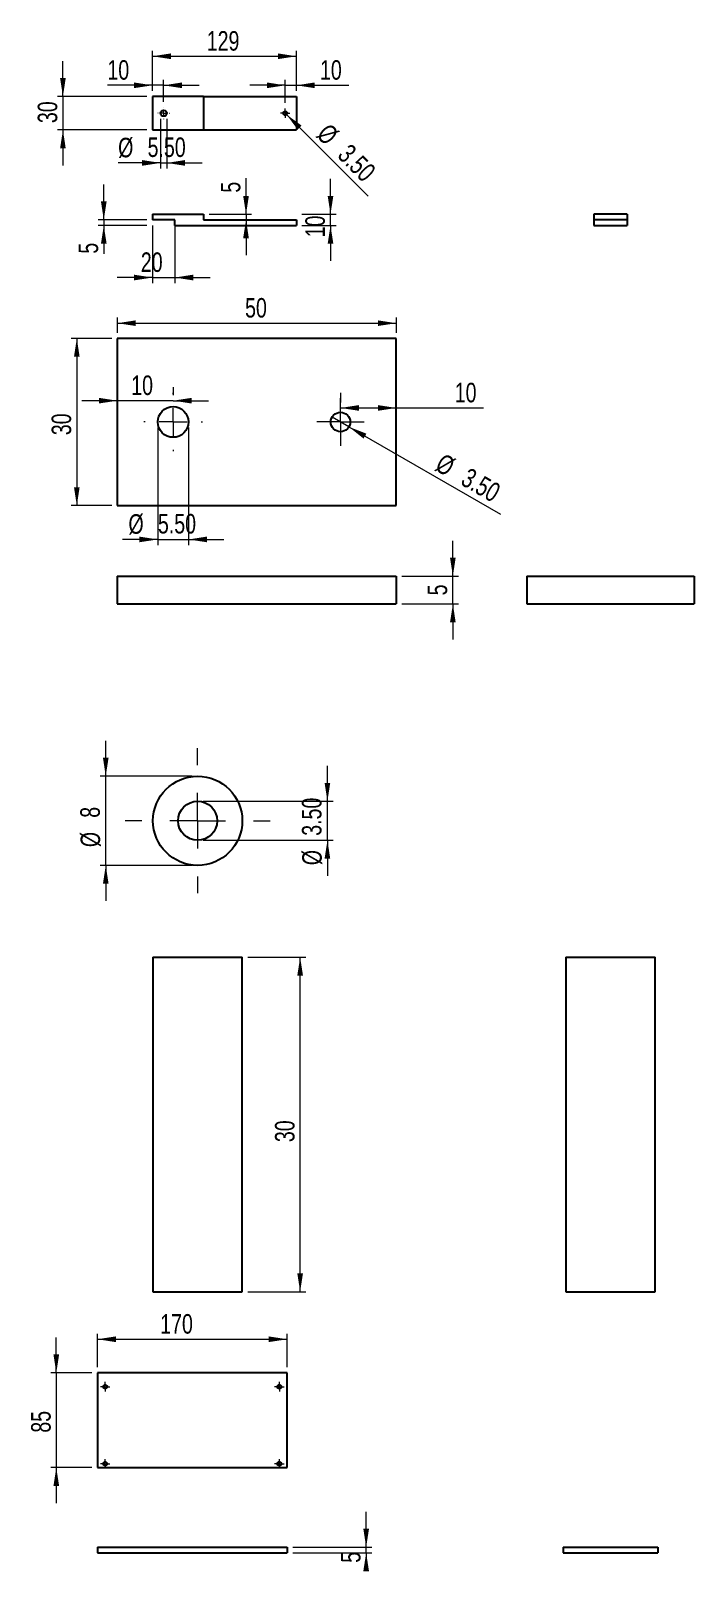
# Model space of a CAD drawing. Header units: millimetres. Extents: x 17 to 136, y 19 to 295.
import ezdxf

# ---------------------------------------------------------------- set-up
doc = ezdxf.new("R2010")
doc.units = ezdxf.units.MM
doc.styles.add('SLDTEXTSTYLE0', font='TXT', dxfattribs={"width": 0.75})
doc.dimstyles.new('SLDDIMSTYLE0', dxfattribs={"dimtxt": 3.5, "dimasz": 3.302, "dimexe": 0, "dimexo": 0.0625, "dimgap": 0.875, "dimtad": 1, "dimlfac": 5, "dimrnd": 1e-09, "dimzin": 12, "dimdsep": 46, "dimtxsty": 'SLDTEXTSTYLE0', "dimsah": 1, "dimcen": 0.09, "dimadec": 0, "dimazin": 3, "dimtfac": 1, "dimtmove": 0, "dimatfit": 0, "dimfxl": 0, "dimfrac": 2, "dimtolj": 1, "dimtzin": 12, "dimarcsym": 0})
doc.dimstyles.new('SLDDIMSTYLE1', dxfattribs={"dimtxt": 3.5, "dimasz": 3.302, "dimexe": 0, "dimexo": 0.0625, "dimgap": 0.875, "dimtad": 1, "dimlfac": 5, "dimrnd": 1e-09, "dimzin": 12, "dimdsep": 46, "dimtxsty": 'SLDTEXTSTYLE0', "dimsah": 1, "dimcen": 0.09, "dimadec": 0, "dimazin": 3, "dimtfac": 1, "dimtofl": 0, "dimtmove": 0, "dimatfit": 3, "dimfxl": 0, "dimfrac": 2, "dimtolj": 1, "dimtzin": 12, "dimarcsym": 0})
doc.dimstyles.new('SLDDIMSTYLE10', dxfattribs={"dimtxt": 3.5, "dimasz": 3.302, "dimexe": 0, "dimexo": 0.0625, "dimgap": 0.875, "dimtad": 1, "dimlfac": 5, "dimrnd": 1e-09, "dimzin": 4, "dimdsep": 46, "dimtxsty": 'SLDTEXTSTYLE0', "dimblk1": 'NONE', "dimsah": 1, "dimcen": 0, "dimadec": 0, "dimazin": 1, "dimtfac": 1, "dimtmove": 0, "dimatfit": 3, "dimldrblk": 'NONE', "dimfxl": 0, "dimfrac": 2, "dimtolj": 1, "dimtzin": 12, "dimarcsym": 0})
doc.dimstyles.new('SLDDIMSTYLE2', dxfattribs={"dimtxt": 3.5, "dimasz": 3.302, "dimexe": 0, "dimexo": 0.0625, "dimgap": 0.875, "dimtad": 1, "dimlfac": 0.5, "dimrnd": 1e-09, "dimzin": 12, "dimdsep": 46, "dimtxsty": 'SLDTEXTSTYLE0', "dimsah": 1, "dimcen": 0.09, "dimadec": 0, "dimazin": 3, "dimtfac": 1, "dimtofl": 0, "dimtmove": 0, "dimatfit": 3, "dimfxl": 0, "dimfrac": 2, "dimtolj": 1, "dimtzin": 12, "dimarcsym": 0})
doc.dimstyles.new('SLDDIMSTYLE3', dxfattribs={"dimtxt": 3.5, "dimasz": 3.302, "dimexe": 0, "dimexo": 0.0625, "dimgap": 0.875, "dimtad": 1, "dimlfac": 0.5, "dimrnd": 1e-09, "dimzin": 4, "dimdsep": 46, "dimtxsty": 'SLDTEXTSTYLE0', "dimsah": 1, "dimcen": 0.09, "dimadec": 0, "dimazin": 1, "dimtfac": 1, "dimtmove": 0, "dimatfit": 0, "dimfxl": 0, "dimfrac": 2, "dimtolj": 1, "dimtzin": 12, "dimarcsym": 0})
doc.dimstyles.new('SLDDIMSTYLE4', dxfattribs={"dimtxt": 3.5, "dimasz": 3.302, "dimexe": 0, "dimexo": 0.0625, "dimgap": 0.875, "dimtad": 1, "dimlfac": 0.5, "dimrnd": 1e-09, "dimzin": 12, "dimdsep": 46, "dimtxsty": 'SLDTEXTSTYLE0', "dimsah": 1, "dimcen": 0.09, "dimadec": 0, "dimazin": 3, "dimtfac": 1, "dimtmove": 0, "dimatfit": 0, "dimfxl": 0, "dimfrac": 2, "dimtolj": 1, "dimtzin": 12, "dimarcsym": 0})
doc.dimstyles.new('SLDDIMSTYLE5', dxfattribs={"dimtxt": 3.5, "dimasz": 3.302, "dimexe": 0, "dimexo": 0.0625, "dimgap": 0.875, "dimtad": 1, "dimrnd": 1e-09, "dimzin": 12, "dimdsep": 46, "dimtxsty": 'SLDTEXTSTYLE0', "dimsah": 1, "dimcen": 0.09, "dimadec": 0, "dimazin": 3, "dimtfac": 1, "dimtmove": 0, "dimatfit": 0, "dimfxl": 0, "dimfrac": 2, "dimtolj": 1, "dimtzin": 12, "dimarcsym": 0})
doc.dimstyles.new('SLDDIMSTYLE6', dxfattribs={"dimtxt": 3.5, "dimasz": 3.302, "dimexe": 0, "dimexo": 0.0625, "dimgap": 0.875, "dimtad": 1, "dimrnd": 1e-09, "dimzin": 12, "dimdsep": 46, "dimtxsty": 'SLDTEXTSTYLE0', "dimsah": 1, "dimcen": 0.09, "dimadec": 0, "dimazin": 3, "dimtfac": 1, "dimtofl": 0, "dimtmove": 0, "dimatfit": 3, "dimfxl": 0, "dimfrac": 2, "dimtolj": 1, "dimtzin": 12, "dimarcsym": 0})
doc.dimstyles.new('SLDDIMSTYLE7', dxfattribs={"dimtxt": 3.5, "dimasz": 3.302, "dimexe": 0, "dimexo": 0.0625, "dimgap": 0.875, "dimtad": 1, "dimrnd": 1e-09, "dimzin": 4, "dimdsep": 46, "dimtxsty": 'SLDTEXTSTYLE0', "dimsah": 1, "dimcen": 0.09, "dimadec": 0, "dimazin": 1, "dimtfac": 1, "dimtmove": 0, "dimatfit": 0, "dimfxl": 0, "dimfrac": 2, "dimtolj": 1, "dimtzin": 12, "dimarcsym": 0})
doc.dimstyles.new('SLDDIMSTYLE8', dxfattribs={"dimtxt": 3.5, "dimasz": 3.302, "dimexe": 0, "dimexo": 0.0625, "dimgap": 0.875, "dimtad": 1, "dimrnd": 1e-09, "dimzin": 4, "dimdsep": 46, "dimtxsty": 'SLDTEXTSTYLE0', "dimblk1": 'NONE', "dimsah": 1, "dimcen": 0, "dimadec": 0, "dimazin": 1, "dimtfac": 1, "dimtmove": 0, "dimatfit": 3, "dimldrblk": 'NONE', "dimfxl": 0, "dimfrac": 2, "dimtolj": 1, "dimtzin": 12, "dimarcsym": 0})
doc.dimstyles.new('SLDDIMSTYLE9', dxfattribs={"dimtxt": 3.5, "dimasz": 3.302, "dimexe": 0, "dimexo": 0.0625, "dimgap": 0.875, "dimtad": 1, "dimlfac": 5, "dimrnd": 1e-09, "dimzin": 4, "dimdsep": 46, "dimtxsty": 'SLDTEXTSTYLE0', "dimsah": 1, "dimcen": 0.09, "dimadec": 0, "dimazin": 1, "dimtfac": 1, "dimtmove": 0, "dimatfit": 0, "dimfxl": 0, "dimfrac": 2, "dimtolj": 1, "dimtzin": 12, "dimarcsym": 0})

# ---------------------------------------------------------------- blocks, each defined once
blk = doc.blocks.new('_D')
at = {"color": 7, "linetype": 'Continuous', "lineweight": 18}
for p, q in [((76.97, 22.86), (76.97, 29.21)), ((63.81, 22.86), (77.97, 22.86)), ((76.97, 21.86), (76.97, 22.86)), ((63.81, 21.86), (77.97, 21.86)), ((76.97, 21.86), (76.97, 20.07))]:
    blk.add_line(p, q, dxfattribs=at)
for points in [[(76.97, 22.86), (77.48, 26.16), (76.46, 26.16)], [(76.97, 21.86), (76.46, 18.56), (77.48, 18.56)]]:
    blk.add_solid(points, dxfattribs=at)
at = {"color": 7, "linetype": 'Continuous', "lineweight": 18, "insert": (72.46, 20.07), "char_height": 3.5, "attachment_point": 1, "rotation": 90, "style": 'SLDTEXTSTYLE0'}
blk.add_mtext('5', dxfattribs=at)
blk = doc.blocks.new('_D_1')
at = {"color": 7, "linetype": 'Continuous', "lineweight": 18}
for p, q in [((28.81, 55.13), (28.81, 61.16)), ((62.81, 55.13), (62.81, 61.16)), ((28.81, 60.16), (62.81, 60.16))]:
    blk.add_line(p, q, dxfattribs=at)
for points in [[(28.81, 60.16), (32.11, 59.65), (32.11, 60.67)], [(62.81, 60.16), (59.51, 60.67), (59.51, 59.65)]]:
    blk.add_solid(points, dxfattribs=at)
at = {"color": 7, "linetype": 'Continuous', "lineweight": 18, "insert": (40.06, 64.67), "char_height": 3.5, "attachment_point": 1, "style": 'SLDTEXTSTYLE0'}
blk.add_mtext('170', dxfattribs=at)
blk = doc.blocks.new('_D_2')
at = {"color": 7, "linetype": 'Continuous', "lineweight": 18}
for p, q in [((21.44, 54.13), (21.44, 60.48)), ((27.81, 54.13), (20.44, 54.13)), ((21.44, 54.13), (21.44, 37.13)), ((27.81, 37.13), (20.44, 37.13)), ((21.44, 37.13), (21.44, 30.78))]:
    blk.add_line(p, q, dxfattribs=at)
for points in [[(21.44, 54.13), (21.95, 57.43), (20.93, 57.43)], [(21.44, 37.13), (20.93, 33.82), (21.95, 33.82)]]:
    blk.add_solid(points, dxfattribs=at)
at = {"color": 7, "linetype": 'Continuous', "lineweight": 18, "insert": (16.93, 43.4), "char_height": 3.5, "attachment_point": 1, "rotation": 90, "style": 'SLDTEXTSTYLE0'}
blk.add_mtext('85', dxfattribs=at)
blk = doc.blocks.new('SW_CENTERMARKSYMBOL_0')
at = {"color": 0, "linetype": 'Continuous', "lineweight": 0}
for p, q in [((-0.5, 0), (-0.85, 0)), ((0, 0), (-0.5, 0)), ((0, 0.5), (0, 0.85)), ((0, 0), (0, 0.5)), ((0, 0), (0, -0.5)), ((0, 0), (0.5, 0)), ((0.5, 0), (0.85, 0)), ((0, -0.5), (0, -0.85))]:
    blk.add_line(p, q, dxfattribs=at)
blk = doc.blocks.new('SW_CENTERMARKSYMBOL_1')
at = {"color": 0, "linetype": 'Continuous', "lineweight": 0}
for p, q in [((-0.5, 0), (-0.85, 0)), ((0, 0), (-0.5, 0)), ((0, 0.5), (0, 0.85)), ((0, 0), (0, 0.5)), ((0, 0), (0, -0.5)), ((0, 0), (0.5, 0)), ((0.5, 0), (0.85, 0)), ((0, -0.5), (0, -0.85))]:
    blk.add_line(p, q, dxfattribs=at)
blk = doc.blocks.new('SW_CENTERMARKSYMBOL_2')
at = {"color": 0, "linetype": 'Continuous', "lineweight": 0}
for p, q in [((-0.5, 0), (-0.85, 0)), ((0, 0), (-0.5, 0)), ((0, 0.5), (0, 0.85)), ((0, 0), (0, 0.5)), ((0, 0), (0, -0.5)), ((0, 0), (0.5, 0)), ((0.5, 0), (0.85, 0)), ((0, -0.5), (0, -0.85))]:
    blk.add_line(p, q, dxfattribs=at)
blk = doc.blocks.new('SW_CENTERMARKSYMBOL_3')
at = {"color": 0, "linetype": 'Continuous', "lineweight": 0}
for p, q in [((-0.5, 0), (-0.85, 0)), ((0, 0), (-0.5, 0)), ((0, 0.5), (0, 0.85)), ((0, 0), (0, 0.5)), ((0, 0), (0, -0.5)), ((0, 0), (0.5, 0)), ((0.5, 0), (0.85, 0)), ((0, -0.5), (0, -0.85))]:
    blk.add_line(p, q, dxfattribs=at)
blk = doc.blocks.new('_D_3')
at = {"color": 7, "linetype": 'Continuous', "lineweight": 18}
for p, q in [((55.77, 128.69), (66.14, 128.69)), ((65.14, 68.69), (65.14, 128.69)), ((55.77, 68.69), (66.14, 68.69))]:
    blk.add_line(p, q, dxfattribs=at)
for points in [[(65.14, 128.69), (64.63, 125.39), (65.65, 125.39)], [(65.14, 68.69), (65.65, 71.99), (64.63, 71.99)]]:
    blk.add_solid(points, dxfattribs=at)
at = {"color": 7, "linetype": 'Continuous', "lineweight": 18, "insert": (60.63, 95.52), "char_height": 3.5, "attachment_point": 1, "rotation": 90, "style": 'SLDTEXTSTYLE0'}
blk.add_mtext('30', dxfattribs=at)
blk = doc.blocks.new('_D_4')
at = {"color": 7, "linetype": 'Continuous', "lineweight": 18}
for p, q in [((70.03, 156.66), (70.03, 163.01)), ((47.77, 156.66), (71.03, 156.66)), ((70.03, 149.66), (70.03, 156.66)), ((47.77, 149.66), (71.03, 149.66)), ((70.03, 149.66), (70.03, 143.31))]:
    blk.add_line(p, q, dxfattribs=at)
for points in [[(70.03, 156.66), (70.53, 159.96), (69.52, 159.96)], [(70.03, 149.66), (69.52, 146.36), (70.53, 146.36)]]:
    blk.add_solid(points, dxfattribs=at)
at = {"color": 7, "linetype": 'Continuous', "lineweight": 18, "char_height": 3.5, "attachment_point": 1, "rotation": 90, "style": 'SLDTEXTSTYLE0'}
for s, insert in [('3.50', (65.46, 150.47)), ('%%c', (65.51, 145.19))]:
    blk.add_mtext(s, dxfattribs=dict(at, insert=insert))
blk = doc.blocks.new('_D_5')
at = {"color": 7, "linetype": 'Continuous', "lineweight": 18}
for p, q in [((30.3, 161.16), (30.3, 167.51)), ((45.77, 161.16), (29.3, 161.16)), ((30.3, 145.16), (30.3, 161.16)), ((45.77, 145.16), (29.3, 145.16)), ((30.3, 145.16), (30.3, 138.81))]:
    blk.add_line(p, q, dxfattribs=at)
for points in [[(30.3, 161.16), (30.81, 164.46), (29.8, 164.46)], [(30.3, 145.16), (29.8, 141.86), (30.81, 141.86)]]:
    blk.add_solid(points, dxfattribs=at)
at = {"color": 7, "linetype": 'Continuous', "lineweight": 18, "char_height": 3.5, "attachment_point": 1, "rotation": 90, "style": 'SLDTEXTSTYLE0'}
for s, insert in [('8', (25.74, 153.7)), ('%%c', (25.79, 148.43))]:
    blk.add_mtext(s, dxfattribs=dict(at, insert=insert))
blk = doc.blocks.new('SW_CENTERMARKSYMBOL_4')
at = {"color": 0, "linetype": 'Continuous', "lineweight": 0}
for p, q in [((0, 10), (0, 13)), ((0, 0), (0, 5)), ((-10, 0), (-13, 0)), ((0, 0), (-5, 0)), ((0, 0), (0, -5)), ((0, 0), (5, 0)), ((10, 0), (13, 0)), ((0, -10), (0, -13))]:
    blk.add_line(p, q, dxfattribs=at)
blk = doc.blocks.new('_D_6')
at = {"color": 7, "linetype": 'Continuous', "lineweight": 18}
for p, q in [((92.51, 197.05), (92.51, 203.4)), ((83.38, 197.05), (93.51, 197.05)), ((92.51, 192.05), (92.51, 197.05)), ((83.38, 192.05), (93.51, 192.05)), ((92.51, 192.05), (92.51, 185.7))]:
    blk.add_line(p, q, dxfattribs=at)
for points in [[(92.51, 197.05), (93.01, 200.35), (92, 200.35)], [(92.51, 192.05), (92, 188.75), (93.01, 188.75)]]:
    blk.add_solid(points, dxfattribs=at)
at = {"color": 7, "linetype": 'Continuous', "lineweight": 18, "insert": (87.99, 193.59), "char_height": 3.5, "attachment_point": 1, "rotation": 90, "style": 'SLDTEXTSTYLE0'}
blk.add_mtext('5', dxfattribs=at)
blk = doc.blocks.new('_D_7')
at = {"color": 7, "linetype": 'Continuous', "lineweight": 18}
for p, q in [((32.38, 240.69), (32.38, 243.41)), ((82.38, 240.69), (82.38, 243.41)), ((32.38, 242.41), (82.38, 242.41))]:
    blk.add_line(p, q, dxfattribs=at)
for points in [[(32.38, 242.41), (35.68, 241.91), (35.68, 242.92)], [(82.38, 242.41), (79.07, 242.92), (79.07, 241.91)]]:
    blk.add_solid(points, dxfattribs=at)
at = {"color": 7, "linetype": 'Continuous', "lineweight": 18, "insert": (55.27, 246.92), "char_height": 3.5, "attachment_point": 1, "style": 'SLDTEXTSTYLE0'}
blk.add_mtext('50', dxfattribs=at)
blk = doc.blocks.new('_D_8')
at = {"color": 7, "linetype": 'Continuous', "lineweight": 18}
for p, q in [((31.38, 239.69), (24.12, 239.69)), ((25.12, 239.69), (25.12, 209.69)), ((31.38, 209.69), (24.12, 209.69))]:
    blk.add_line(p, q, dxfattribs=at)
for points in [[(25.12, 239.69), (24.61, 236.39), (25.62, 236.39)], [(25.12, 209.69), (25.62, 212.99), (24.61, 212.99)]]:
    blk.add_solid(points, dxfattribs=at)
at = {"color": 7, "linetype": 'Continuous', "lineweight": 18, "insert": (20.6, 222.32), "char_height": 3.5, "attachment_point": 1, "rotation": 90, "style": 'SLDTEXTSTYLE0'}
blk.add_mtext('30', dxfattribs=at)
blk = doc.blocks.new('_D_9')
at = {"color": 7, "linetype": 'Continuous', "lineweight": 18}
for p, q in [((39.63, 223.69), (39.63, 202.62)), ((45.13, 223.69), (45.13, 202.62)), ((39.63, 203.62), (33.28, 203.62)), ((39.63, 203.62), (45.13, 203.62)), ((45.13, 203.62), (51.48, 203.62))]:
    blk.add_line(p, q, dxfattribs=at)
for points in [[(39.63, 203.62), (36.32, 204.13), (36.32, 203.12)], [(45.13, 203.62), (48.43, 203.12), (48.43, 204.13)]]:
    blk.add_solid(points, dxfattribs=at)
at = {"color": 7, "linetype": 'Continuous', "lineweight": 18, "char_height": 3.5, "attachment_point": 1, "style": 'SLDTEXTSTYLE0'}
for s, insert in [('%%c', (34.37, 208.14)), ('5.50', (39.65, 208.19))]:
    blk.add_mtext(s, dxfattribs=dict(at, insert=insert))
blk = doc.blocks.new('_D_10')
at = {"color": 7, "linetype": 'Continuous', "lineweight": 18}
for q in [(70.86, 225.56), (101.02, 208.15)]:
    blk.add_line((73.89, 223.81), q, dxfattribs=at)
blk.add_solid([(73.89, 223.81), (76.5, 221.72), (77.01, 222.6)], dxfattribs=at)
at = {"color": 7, "linetype": 'Continuous', "lineweight": 18, "char_height": 3.5, "attachment_point": 1, "rotation": 330, "style": 'SLDTEXTSTYLE0'}
for s, insert in [('%%c', (90.85, 219.21)), ('3.50', (95.45, 216.62))]:
    blk.add_mtext(s, dxfattribs=dict(at, insert=insert))
blk = doc.blocks.new('_NONE')
blk = doc.blocks.new('_D_11')
at = {"color": 7, "linetype": 'Continuous', "lineweight": 18}
for p, q in [((42.38, 230.94), (42.38, 229.51)), ((32.38, 228.51), (26.03, 228.51)), ((42.38, 228.51), (32.38, 228.51)), ((42.38, 228.51), (48.73, 228.51))]:
    blk.add_line(p, q, dxfattribs=at)
for points in [[(32.38, 228.51), (29.07, 229.02), (29.07, 228.01)], [(42.38, 228.51), (45.68, 228.01), (45.68, 229.02)]]:
    blk.add_solid(points, dxfattribs=at)
at = {"color": 7, "linetype": 'Continuous', "lineweight": 18, "insert": (34.87, 233.03), "char_height": 3.5, "attachment_point": 1, "style": 'SLDTEXTSTYLE0'}
blk.add_mtext('10', dxfattribs=at)
blk = doc.blocks.new('_D_12')
at = {"color": 7, "linetype": 'Continuous', "lineweight": 18}
for p, q in [((72.38, 229.94), (72.38, 228.21)), ((72.38, 227.21), (82.38, 227.21)), ((82.38, 227.21), (98.01, 227.21))]:
    blk.add_line(p, q, dxfattribs=at)
for points in [[(72.38, 227.21), (75.68, 226.7), (75.68, 227.72)], [(82.38, 227.21), (79.07, 227.72), (79.07, 226.7)]]:
    blk.add_solid(points, dxfattribs=at)
at = {"color": 7, "linetype": 'Continuous', "lineweight": 18, "insert": (92.84, 231.72), "char_height": 3.5, "attachment_point": 1, "style": 'SLDTEXTSTYLE0'}
blk.add_mtext('10', dxfattribs=at)
blk = doc.blocks.new('SW_CENTERMARKSYMBOL_5')
at = {"color": 0, "linetype": 'Continuous', "lineweight": 0}
for p, q in [((0, 5), (0, 5.25)), ((-5, 0), (-5.25, 0)), ((0, 0), (-2.5, 0)), ((0, 0), (0, 2.5)), ((0, 0), (0, -2.5)), ((0, 0), (2.5, 0)), ((5, 0), (5.25, 0)), ((0, -5), (0, -5.25))]:
    blk.add_line(p, q, dxfattribs=at)
blk = doc.blocks.new('SW_CENTERMARKSYMBOL_6')
at = {"color": 0, "linetype": 'Continuous', "lineweight": 0}
for p, q in [((0, 2.5), (0, 4.25)), ((-2.5, 0), (-4.25, 0)), ((0, 0), (-2.5, 0)), ((0, 0), (0, 2.5)), ((0, 0), (0, -2.5)), ((0, 0), (2.5, 0)), ((2.5, 0), (4.25, 0)), ((0, -2.5), (0, -4.25))]:
    blk.add_line(p, q, dxfattribs=at)
blk = doc.blocks.new('_D_13')
at = {"color": 7, "linetype": 'Continuous', "lineweight": 18}
for p, q in [((70.58, 261.95), (70.58, 268.3)), ((65.47, 261.95), (71.58, 261.95)), ((65.47, 259.95), (71.58, 259.95)), ((70.58, 259.95), (70.58, 261.95)), ((70.58, 259.95), (70.58, 253.6))]:
    blk.add_line(p, q, dxfattribs=at)
for points in [[(70.58, 261.95), (71.09, 265.25), (70.07, 265.25)], [(70.58, 259.95), (70.07, 256.65), (71.09, 256.65)]]:
    blk.add_solid(points, dxfattribs=at)
at = {"color": 7, "linetype": 'Continuous', "lineweight": 18, "insert": (66.07, 257.81), "char_height": 3.5, "attachment_point": 1, "rotation": 90, "style": 'SLDTEXTSTYLE0'}
blk.add_mtext('10', dxfattribs=at)
blk = doc.blocks.new('_D_14')
at = {"color": 7, "linetype": 'Continuous', "lineweight": 18}
for p, q in [((38.67, 259.95), (38.67, 249.6)), ((42.67, 259.95), (42.67, 249.6)), ((38.67, 250.6), (32.32, 250.6)), ((38.67, 250.6), (42.67, 250.6)), ((42.67, 250.6), (49.02, 250.6))]:
    blk.add_line(p, q, dxfattribs=at)
for points in [[(38.67, 250.6), (35.37, 251.11), (35.37, 250.09)], [(42.67, 250.6), (45.97, 250.09), (45.97, 251.11)]]:
    blk.add_solid(points, dxfattribs=at)
at = {"color": 7, "linetype": 'Continuous', "lineweight": 18, "insert": (36.59, 255.11), "char_height": 3.5, "attachment_point": 1, "style": 'SLDTEXTSTYLE0'}
blk.add_mtext('20', dxfattribs=at)
blk = doc.blocks.new('_D_15')
at = {"color": 7, "linetype": 'Continuous', "lineweight": 18}
for p, q in [((29.95, 260.95), (29.95, 267.3)), ((37.67, 260.95), (28.95, 260.95)), ((37.67, 259.95), (28.95, 259.95)), ((29.95, 260.95), (29.95, 259.95)), ((29.95, 259.95), (29.95, 254.88))]:
    blk.add_line(p, q, dxfattribs=at)
for points in [[(29.95, 260.95), (30.46, 264.25), (29.44, 264.25)], [(29.95, 259.95), (29.44, 256.65), (30.46, 256.65)]]:
    blk.add_solid(points, dxfattribs=at)
at = {"color": 7, "linetype": 'Continuous', "lineweight": 18, "insert": (25.44, 254.88), "char_height": 3.5, "attachment_point": 1, "rotation": 90, "style": 'SLDTEXTSTYLE0'}
blk.add_mtext('5', dxfattribs=at)
blk = doc.blocks.new('_D_16')
at = {"color": 7, "linetype": 'Continuous', "lineweight": 18}
for p, q in [((55.44, 261.95), (55.44, 268.41)), ((48.81, 261.95), (56.44, 261.95)), ((48.81, 260.95), (56.44, 260.95)), ((55.44, 261.95), (55.44, 260.95)), ((55.44, 260.95), (55.44, 254.6))]:
    blk.add_line(p, q, dxfattribs=at)
for points in [[(55.44, 261.95), (55.95, 265.25), (54.93, 265.25)], [(55.44, 260.95), (54.93, 257.65), (55.95, 257.65)]]:
    blk.add_solid(points, dxfattribs=at)
at = {"color": 7, "linetype": 'Continuous', "lineweight": 18, "insert": (50.93, 265.82), "char_height": 3.5, "attachment_point": 1, "rotation": 90, "style": 'SLDTEXTSTYLE0'}
blk.add_mtext('5', dxfattribs=at)
blk = doc.blocks.new('_D_17')
at = {"color": 7, "linetype": 'Continuous', "lineweight": 18}
for p, q in [((38.67, 284.07), (38.67, 291.29)), ((38.67, 290.29), (64.47, 290.29)), ((64.47, 284.07), (64.47, 291.29))]:
    blk.add_line(p, q, dxfattribs=at)
for points in [[(38.67, 290.29), (41.97, 289.78), (41.97, 290.8)], [(64.47, 290.29), (61.17, 290.8), (61.17, 289.78)]]:
    blk.add_solid(points, dxfattribs=at)
at = {"color": 7, "linetype": 'Continuous', "lineweight": 18, "insert": (48.4, 294.8), "char_height": 3.5, "attachment_point": 1, "style": 'SLDTEXTSTYLE0'}
blk.add_mtext('129', dxfattribs=at)
blk = doc.blocks.new('_D_18')
at = {"color": 7, "linetype": 'Continuous', "lineweight": 18}
for p, q in [((22.63, 283.07), (22.63, 289.42)), ((37.67, 283.07), (21.63, 283.07)), ((22.63, 283.07), (22.63, 277.07)), ((37.67, 277.07), (21.63, 277.07)), ((22.63, 277.07), (22.63, 270.72))]:
    blk.add_line(p, q, dxfattribs=at)
for points in [[(22.63, 283.07), (23.13, 286.37), (22.12, 286.37)], [(22.63, 277.07), (22.12, 273.77), (23.13, 273.77)]]:
    blk.add_solid(points, dxfattribs=at)
at = {"color": 7, "linetype": 'Continuous', "lineweight": 18, "insert": (18.11, 278.3), "char_height": 3.5, "attachment_point": 1, "rotation": 90, "style": 'SLDTEXTSTYLE0'}
blk.add_mtext('30', dxfattribs=at)
blk = doc.blocks.new('_D_19')
at = {"color": 7, "linetype": 'Continuous', "lineweight": 18}
for p, q in [((40.12, 279.07), (40.12, 270.16)), ((41.22, 279.07), (41.22, 270.16)), ((40.12, 271.16), (32.52, 271.16)), ((40.12, 271.16), (41.22, 271.16)), ((41.22, 271.16), (47.57, 271.16))]:
    blk.add_line(p, q, dxfattribs=at)
for points in [[(40.12, 271.16), (36.82, 271.67), (36.82, 270.65)], [(41.22, 271.16), (44.52, 270.65), (44.52, 271.67)]]:
    blk.add_solid(points, dxfattribs=at)
at = {"color": 7, "linetype": 'Continuous', "lineweight": 18, "char_height": 3.5, "attachment_point": 1, "style": 'SLDTEXTSTYLE0'}
for s, insert in [('%%c', (32.52, 275.67)), ('5.50', (37.8, 275.73))]:
    blk.add_mtext(s, dxfattribs=dict(at, insert=insert))
blk = doc.blocks.new('_D_20')
at = {"color": 7, "linetype": 'Continuous', "lineweight": 18}
for q in [(62.22, 280.32), (77.33, 265.22)]:
    blk.add_line((62.72, 279.82), q, dxfattribs=at)
blk.add_solid([(62.72, 279.82), (64.69, 277.13), (65.41, 277.85)], dxfattribs=at)
at = {"color": 7, "linetype": 'Continuous', "lineweight": 18, "char_height": 3.5, "attachment_point": 1, "rotation": 315, "style": 'SLDTEXTSTYLE0'}
for s, insert in [('%%c', (70.35, 278.5)), ('3.50', (74.12, 274.81))]:
    blk.add_mtext(s, dxfattribs=dict(at, insert=insert))
blk = doc.blocks.new('_D_21')
at = {"color": 7, "linetype": 'Continuous', "lineweight": 18}
for p, q in [((38.67, 285.08), (30.6, 285.08)), ((38.67, 284.07), (38.67, 286.08)), ((40.67, 285.08), (38.67, 285.08)), ((40.67, 282.12), (40.67, 286.08)), ((40.67, 285.08), (47.02, 285.08))]:
    blk.add_line(p, q, dxfattribs=at)
for points in [[(38.67, 285.08), (35.37, 285.59), (35.37, 284.57)], [(40.67, 285.08), (43.97, 284.57), (43.97, 285.59)]]:
    blk.add_solid(points, dxfattribs=at)
at = {"color": 7, "linetype": 'Continuous', "lineweight": 18, "insert": (30.6, 289.59), "char_height": 3.5, "attachment_point": 1, "style": 'SLDTEXTSTYLE0'}
blk.add_mtext('10', dxfattribs=at)
blk = doc.blocks.new('_D_22')
at = {"color": 7, "linetype": 'Continuous', "lineweight": 18}
for p, q in [((62.47, 285.08), (56.12, 285.08)), ((62.47, 281.92), (62.47, 286.08)), ((62.47, 285.08), (64.47, 285.08)), ((64.47, 284.07), (64.47, 286.08)), ((64.47, 285.08), (73.87, 285.08))]:
    blk.add_line(p, q, dxfattribs=at)
for points in [[(62.47, 285.08), (59.17, 285.59), (59.17, 284.57)], [(64.47, 285.08), (67.77, 284.57), (67.77, 285.59)]]:
    blk.add_solid(points, dxfattribs=at)
at = {"color": 7, "linetype": 'Continuous', "lineweight": 18, "insert": (68.69, 289.59), "char_height": 3.5, "attachment_point": 1, "style": 'SLDTEXTSTYLE0'}
blk.add_mtext('10', dxfattribs=at)
blk = doc.blocks.new('SW_CENTERMARKSYMBOL_7')
at = {"color": 0, "linetype": 'Continuous', "lineweight": 0}
for p, q in [((-1, 0), (-1.05, 0)), ((0, 0), (-0.5, 0)), ((0, 1), (0, 1.05)), ((0, 0), (0, 0.5)), ((0, 0), (0, -0.5)), ((0, 0), (0.5, 0)), ((1, 0), (1.05, 0)), ((0, -1), (0, -1.05))]:
    blk.add_line(p, q, dxfattribs=at)
blk = doc.blocks.new('SW_CENTERMARKSYMBOL_8')
at = {"color": 0, "linetype": 'Continuous', "lineweight": 0}
for p, q in [((-0.5, 0), (-0.85, 0)), ((0, 0), (-0.5, 0)), ((0, 0.5), (0, 0.85)), ((0, 0), (0, 0.5)), ((0, 0), (0, -0.5)), ((0, 0), (0.5, 0)), ((0.5, 0), (0.85, 0)), ((0, -0.5), (0, -0.85))]:
    blk.add_line(p, q, dxfattribs=at)

msp = doc.modelspace()

# ---------------------------------------------------------------- linework, layer by layer
at = {"color": 7, "linetype": 'Continuous', "lineweight": 25}
for p, q in [((38.6706, 283.0709), (38.6706, 277.0709)), ((47.8115, 283.0709), (38.6706, 283.0709)), ((47.8115, 283.0709), (47.8115, 277.0709)), ((47.8115, 283.0709), (64.4706, 283.0709)), ((64.4706, 283.0709), (64.4706, 277.0709)), ((38.6706, 277.0709), (47.8115, 277.0709)), ((47.8115, 277.0709), (64.4706, 277.0709)), ((38.6706, 261.9497), (38.6706, 260.9497)), ((38.6706, 261.9497), (47.8115, 261.9497)), ((42.6706, 260.9497), (38.6706, 260.9497)), ((42.6706, 259.9497), (42.6706, 260.9497)), ((42.6706, 259.9497), (64.4706, 259.9497)), ((47.8115, 261.9497), (47.8115, 260.9497)), ((47.8115, 260.9497), (64.4706, 260.9497)), ((64.4706, 260.9497), (64.4706, 259.9497)), ((123.75, 261.9497), (117.75, 261.9497)), ((117.75, 261.9497), (117.75, 260.9497)), ((117.75, 260.9497), (117.75, 259.9497)), ((123.75, 260.9497), (117.75, 260.9497)), ((117.75, 259.9497), (123.75, 259.9497)), ((123.75, 261.9497), (123.75, 260.9497)), ((123.75, 260.9497), (123.75, 259.9497)), ((82.376, 239.6894), (32.376, 239.6894)), ((32.376, 239.6894), (32.376, 209.6894)), ((82.376, 209.6894), (82.376, 239.6894)), ((32.376, 209.6894), (82.376, 209.6894)), ((32.376, 197.0495), (32.376, 192.0495)), ((32.376, 197.0495), (82.376, 197.0495)), ((82.376, 197.0495), (82.376, 192.0495)), ((105.75, 197.0495), (105.75, 192.0495)), ((105.75, 197.0495), (135.75, 197.0495)), ((135.75, 197.0495), (135.75, 192.0495)), ((32.376, 192.0495), (82.376, 192.0495)), ((105.75, 192.0495), (135.75, 192.0495)), ((38.7699, 128.6884), (38.7699, 68.6884)), ((38.7699, 128.6884), (46.7699, 128.6884)), ((46.7699, 128.6884), (54.7699, 128.6884)), ((54.7699, 68.6884), (54.7699, 128.6884)), ((112.75, 128.6884), (112.75, 68.6884)), ((112.75, 128.6884), (128.75, 128.6884)), ((128.75, 68.6884), (128.75, 128.6884)), ((38.7699, 68.6884), (46.7699, 68.6884)), ((46.7699, 68.6884), (54.7699, 68.6884)), ((112.75, 68.6884), (128.75, 68.6884)), ((62.8098, 54.1259), (28.8098, 54.1259)), ((28.8098, 54.1259), (28.8098, 37.1259)), ((62.8098, 37.1259), (62.8098, 54.1259)), ((28.8098, 37.1259), (62.8098, 37.1259)), ((28.8098, 22.8584), (62.8098, 22.8584)), ((28.8098, 22.8584), (28.8098, 21.8584)), ((62.8098, 22.8584), (62.8098, 21.8584)), ((112.25, 22.8584), (112.25, 21.8584)), ((112.25, 22.8584), (129.25, 22.8584)), ((129.25, 22.8584), (129.25, 21.8584)), ((28.8098, 21.8584), (62.8098, 21.8584)), ((112.25, 21.8584), (129.25, 21.8584))]:
    msp.add_line(p, q, dxfattribs=at)
for centre, radius in [((40.6706, 280.0709), 0.55), ((62.4706, 280.0709), 0.35), ((42.376, 224.6894), 2.75), ((72.376, 224.6894), 1.75), ((46.7699, 153.16), 8), ((46.7699, 153.16), 3.5), ((30.2098, 51.6451), 0.35), ((61.4098, 51.6451), 0.35), ((30.2098, 37.8259), 0.35), ((61.4098, 37.8259), 0.35)]:
    msp.add_circle(centre, radius, dxfattribs=at)

# ---------------------------------------------------------------- block references
at = {"color": 7, "linetype": 'Continuous', "lineweight": 0}
for name, p in [('SW_CENTERMARKSYMBOL_7', (40.6706, 280.0709)), ('SW_CENTERMARKSYMBOL_8', (62.4706, 280.0709)), ('SW_CENTERMARKSYMBOL_5', (42.376, 224.6894)), ('SW_CENTERMARKSYMBOL_6', (72.376, 224.6894)), ('SW_CENTERMARKSYMBOL_4', (46.7699, 153.16)), ('SW_CENTERMARKSYMBOL_1', (30.2098, 51.6451)), ('SW_CENTERMARKSYMBOL_2', (61.4098, 51.6451)), ('SW_CENTERMARKSYMBOL_0', (30.2098, 37.8259)), ('SW_CENTERMARKSYMBOL_3', (61.4098, 37.8259))]:
    msp.add_blockref(name, p, dxfattribs=at)

# ---------------------------------------------------------------- dimensions: what is measured, and where the dimension line sits
at = {"color": 7, "linetype": 'Continuous', "lineweight": 18}
for base, p1, p2, dimstyle, picture, middle in [((64.4706, 293.0709), (38.6706, 283.0709), (64.4706, 283.0709), 'SLDDIMSTYLE1', '_D_17', (52.2841, 293.0709)), ((38.6706, 287.857), (40.6706, 280.0709), (38.6706, 283.0709), 'SLDDIMSTYLE0', '_D_21', (33.1829, 287.857)), ((64.4706, 287.857), (62.4706, 280.0709), (64.4706, 283.0709), 'SLDDIMSTYLE0', '_D_22', (71.2797, 287.857)), ((42.6706, 253.3796), (38.6706, 260.9497), (42.6706, 260.9497), 'SLDDIMSTYLE0', '_D_14', (39.1742, 253.3796)), ((82.376, 245.1913), (32.376, 239.6894), (82.376, 239.6894), 'SLDDIMSTYLE6', '_D_7', (57.8587, 245.1913)), ((32.376, 231.2917), (42.376, 224.6894), (32.376, 239.6894), 'SLDDIMSTYLE5', '_D_11', (37.453, 231.2917)), ((82.376, 229.9897), (72.376, 224.6894), (82.376, 239.6894), 'SLDDIMSTYLE6', '_D_12', (95.4263, 229.9897)), ((62.8098, 62.9374), (28.8098, 54.1259), (62.8098, 54.1259), 'SLDDIMSTYLE1', '_D_1', (43.9407, 62.9374))]:
    dim = msp.add_linear_dim(base=base, p1=p1, p2=p2, dimstyle=dimstyle, dxfattribs=at)
    dim.commit()
    dim.dimension.update_dxf_attribs({"geometry": picture, "text_midpoint": middle, "dimtype": 160})
for base, p1, p2, dimstyle, picture, middle in [((19.8479, 277.0709), (38.6706, 283.0709), (38.6706, 277.0709), 'SLDDIMSTYLE0', '_D_18', (19.8479, 280.8894)), ((52.6644, 260.9497), (47.8115, 261.9497), (47.8115, 260.9497), 'SLDDIMSTYLE0', '_D_16', (52.6644, 267.114)), ((67.8021, 261.9497), (64.4706, 259.9497), (64.4706, 261.9497), 'SLDDIMSTYLE0', '_D_13', (67.8021, 260.3923)), ((27.1724, 259.9497), (38.6706, 260.9497), (38.6706, 259.9497), 'SLDDIMSTYLE0', '_D_15', (27.1724, 256.1751)), ((22.3374, 209.6894), (32.376, 239.6894), (32.376, 209.6894), 'SLDDIMSTYLE6', '_D_8', (22.3374, 224.9052)), ((89.7273, 197.0495), (82.376, 192.0495), (82.376, 197.0495), 'SLDDIMSTYLE5', '_D_6', (89.7273, 194.8813)), ((62.3633, 128.6884), (54.7699, 68.6884), (54.7699, 128.6884), 'SLDDIMSTYLE2', '_D_3', (62.3633, 98.1078)), ((18.6632, 37.1259), (28.8098, 54.1259), (28.8098, 37.1259), 'SLDDIMSTYLE0', '_D_2', (18.6632, 45.9897)), ((74.1899, 22.8584), (62.8098, 21.8584), (62.8098, 22.8584), 'SLDDIMSTYLE0', '_D', (74.1899, 21.363))]:
    dim = msp.add_linear_dim(base=base, p1=p1, p2=p2, angle=90, dimstyle=dimstyle, dxfattribs=at)
    dim.commit()
    dim.dimension.update_dxf_attribs({"geometry": picture, "text_midpoint": middle, "dimtype": 160})
for base, p1, p2, dimstyle, picture, middle in [((41.2206, 273.9664), (40.1206, 280.0709), (41.2206, 280.0709), 'SLDDIMSTYLE9', '_D_19', (39.686, 273.9664)), ((45.126, 206.4298), (39.626, 224.6894), (45.126, 224.6894), 'SLDDIMSTYLE7', '_D_9', (41.5348, 206.4298))]:
    dim = msp.add_linear_dim(base=base, p1=p1, p2=p2, text='%%c<>', dimstyle=dimstyle, dxfattribs=at)
    dim.commit()
    dim.dimension.update_dxf_attribs({"geometry": picture, "text_midpoint": middle, "dimtype": 160})
for p1, p2, dimstyle, picture, middle in [((62.2231, 280.3184), (62.7181, 279.8234), 'SLDDIMSTYLE10', '_D_20', (72.4508, 270.0907)), ((70.8605, 225.5644), (73.8916, 223.8144), 'SLDDIMSTYLE8', '_D_10', (94.9403, 211.6619))]:
    dim = msp.add_diameter_dim_2p(p1=p1, p2=p2, dimstyle=dimstyle, dxfattribs=at)
    dim.commit()
    dim.dimension.update_dxf_attribs({"geometry": picture, "text_midpoint": middle, "dimtype": 163})
for base, p1, p2, dimstyle, picture, middle in [((27.4981, 161.16), (46.7699, 145.16), (46.7699, 161.16), 'SLDDIMSTYLE4', '_D_5', (27.4981, 152.3584)), ((67.2211, 156.66), (46.7699, 149.66), (46.7699, 156.66), 'SLDDIMSTYLE3', '_D_4', (67.2211, 152.3584))]:
    dim = msp.add_linear_dim(base=base, p1=p1, p2=p2, angle=90, text='%%c<>', dimstyle=dimstyle, dxfattribs=at)
    dim.commit()
    dim.dimension.update_dxf_attribs({"geometry": picture, "text_midpoint": middle, "dimtype": 160})

doc.saveas('drawing.dxf')
